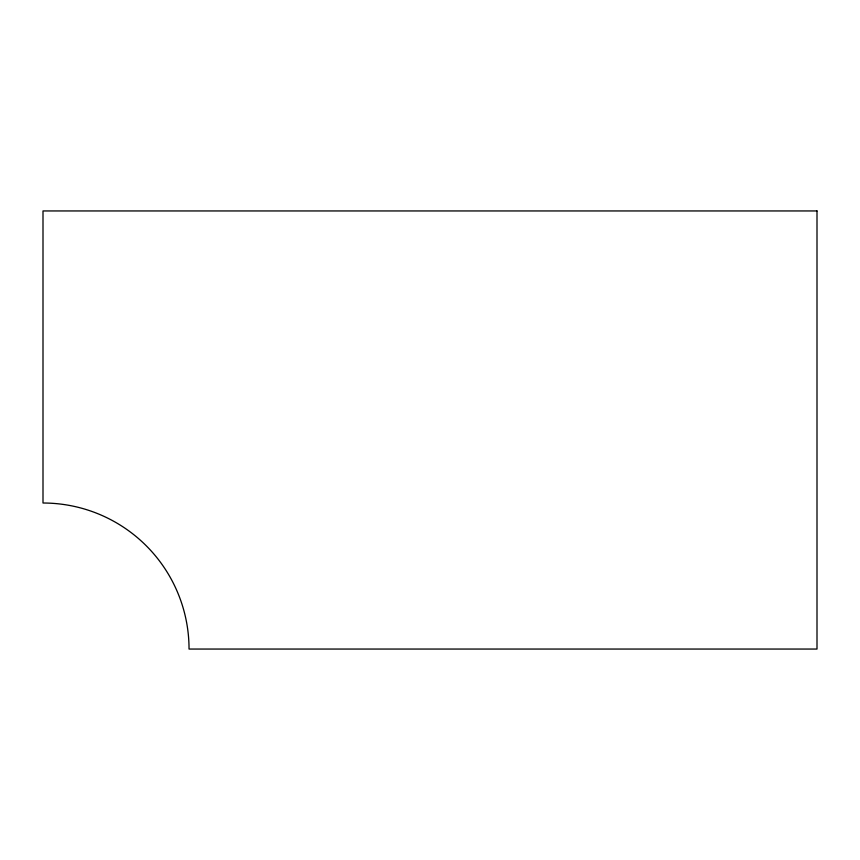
<?xml version="1.0" encoding="UTF-8"?>
<svg xmlns="http://www.w3.org/2000/svg" width="860" height="860" viewBox="0 0 860 860"><rect width="100%" height="100%" fill="white"/><g stroke="black" fill="none" stroke-linecap="round" stroke-linejoin="round"><path stroke-width="1.29" d="M817 210.947L43 210.947L43 503.014A146.039 146.039 0 0 1 189.039 649.053L817 649.053L817 210.947"/></g></svg>
